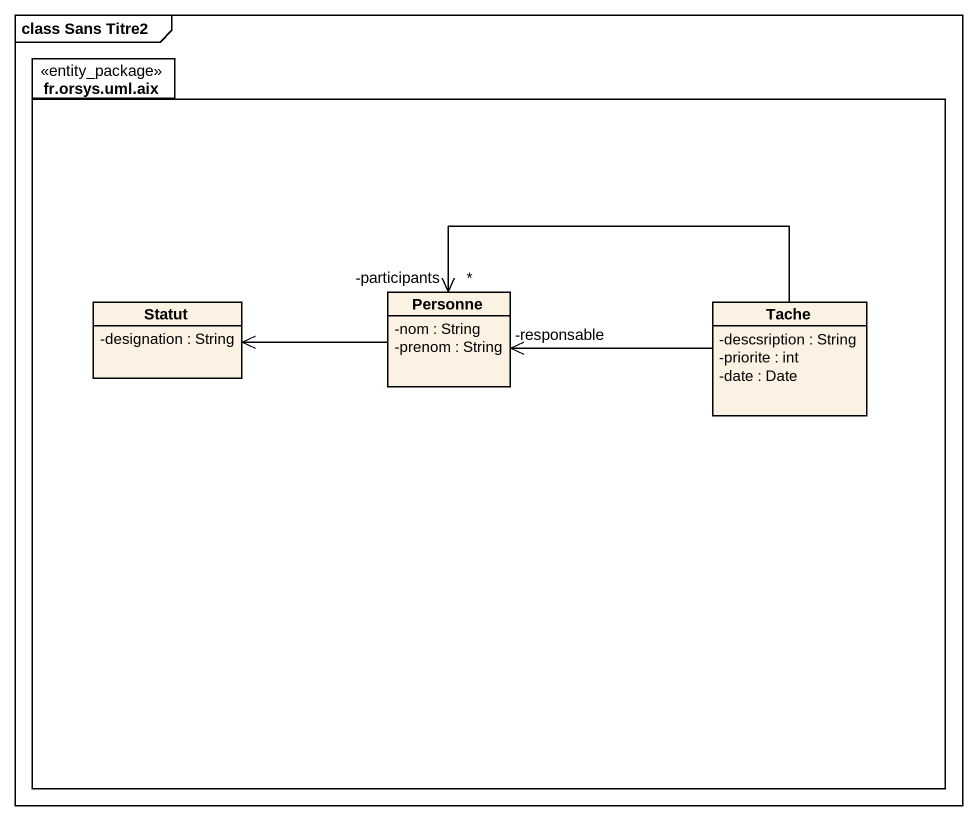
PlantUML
@startuml
mainframe class Sans Titre2
hide circle
hide empty members
skinparam classAttributeIconSize 0
package "fr.orsys.uml.aix" as fr_orsys_uml_aix <<entity_package>> {
  class Statut {
    -designation : String
  }
  class Personne {
    -nom : String
    -prenom : String
  }
  class Tache {
    -descsription : String
    -priorite : int
    -date : Date
  }
}
Personne -left-> Statut
Tache -left-> "-responsable" Personne
Tache -left-> "*\n-participants" Personne
@enduml
